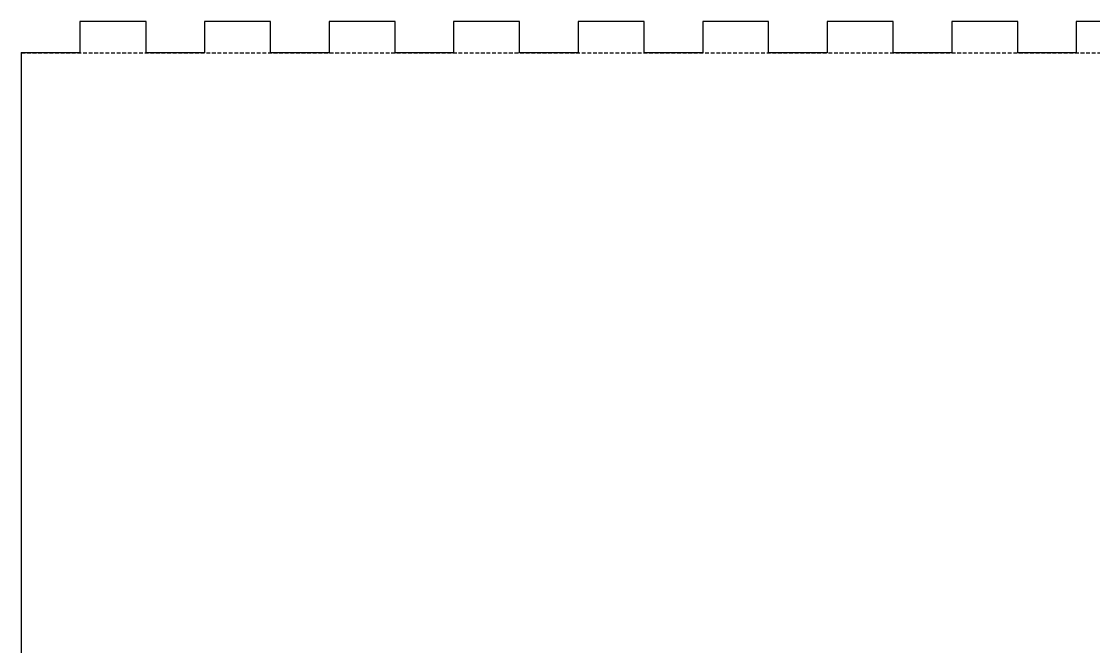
# Model space of a CAD drawing. Header units: millimetres. Extents: x -150 to 450, y -150 to 300.
# Drawn here: x -150 to -6.5, y 70.5 to 154.2 of the extents above; entities that cross this region are included whole.
import ezdxf

# ---------------------------------------------------------------- set-up
doc = ezdxf.new("R2010")
doc.units = ezdxf.units.MM
doc.linetypes.add('DASHED', pattern=[0.75, 0.5, -0.25])
doc.layers.get('0').update_dxf_attribs({"linetype": 'CONTINUOUS'})

msp = doc.modelspace()

# ---------------------------------------------------------------- linework, layer by layer
for p, q in [((-142.17, 154.2), (-142.17, 150)), ((-133.33, 154.2), (-142.17, 154.2)), ((-133.33, 150), (-133.33, 154.2)), ((-125.5, 154.2), (-125.5, 150)), ((-116.67, 154.2), (-125.5, 154.2)), ((-116.67, 150), (-116.67, 154.2)), ((-100, 154.2), (-108.83, 154.2)), ((-108.83, 154.2), (-108.83, 150)), ((-100, 150), (-100, 154.2)), ((-92.17, 154.2), (-92.17, 150)), ((-83.33, 154.2), (-92.17, 154.2)), ((-83.33, 150), (-83.33, 154.2)), ((-75.5, 154.2), (-75.5, 150)), ((-66.67, 154.2), (-75.5, 154.2)), ((-66.67, 150), (-66.67, 154.2)), ((-50, 154.2), (-58.83, 154.2)), ((-58.83, 154.2), (-58.83, 150)), ((-50, 150), (-50, 154.2)), ((-33.33, 154.2), (-42.17, 154.2)), ((-42.17, 154.2), (-42.17, 150)), ((-33.33, 150), (-33.33, 154.2)), ((-16.67, 154.2), (-25.5, 154.2)), ((-25.5, 154.2), (-25.5, 150)), ((-16.67, 150), (-16.67, 154.2)), ((0, 154.2), (-8.83, 154.2)), ((-8.83, 154.2), (-8.83, 150)), ((-150, 0), (-150, 150)), ((-142.17, 150), (-150, 150)), ((-125.5, 150), (-133.33, 150)), ((-108.83, 150), (-116.67, 150)), ((-92.17, 150), (-100, 150)), ((-75.5, 150), (-83.33, 150)), ((-58.83, 150), (-66.67, 150)), ((-42.17, 150), (-50, 150)), ((-25.5, 150), (-33.33, 150)), ((-8.83, 150), (-16.67, 150))]:
    msp.add_line(p, q)
at = {"linetype": 'DASHED'}
msp.add_line((-150, 150), (0, 150), dxfattribs=at)
msp.add_point((-150, 150))

doc.saveas('drawing.dxf')
